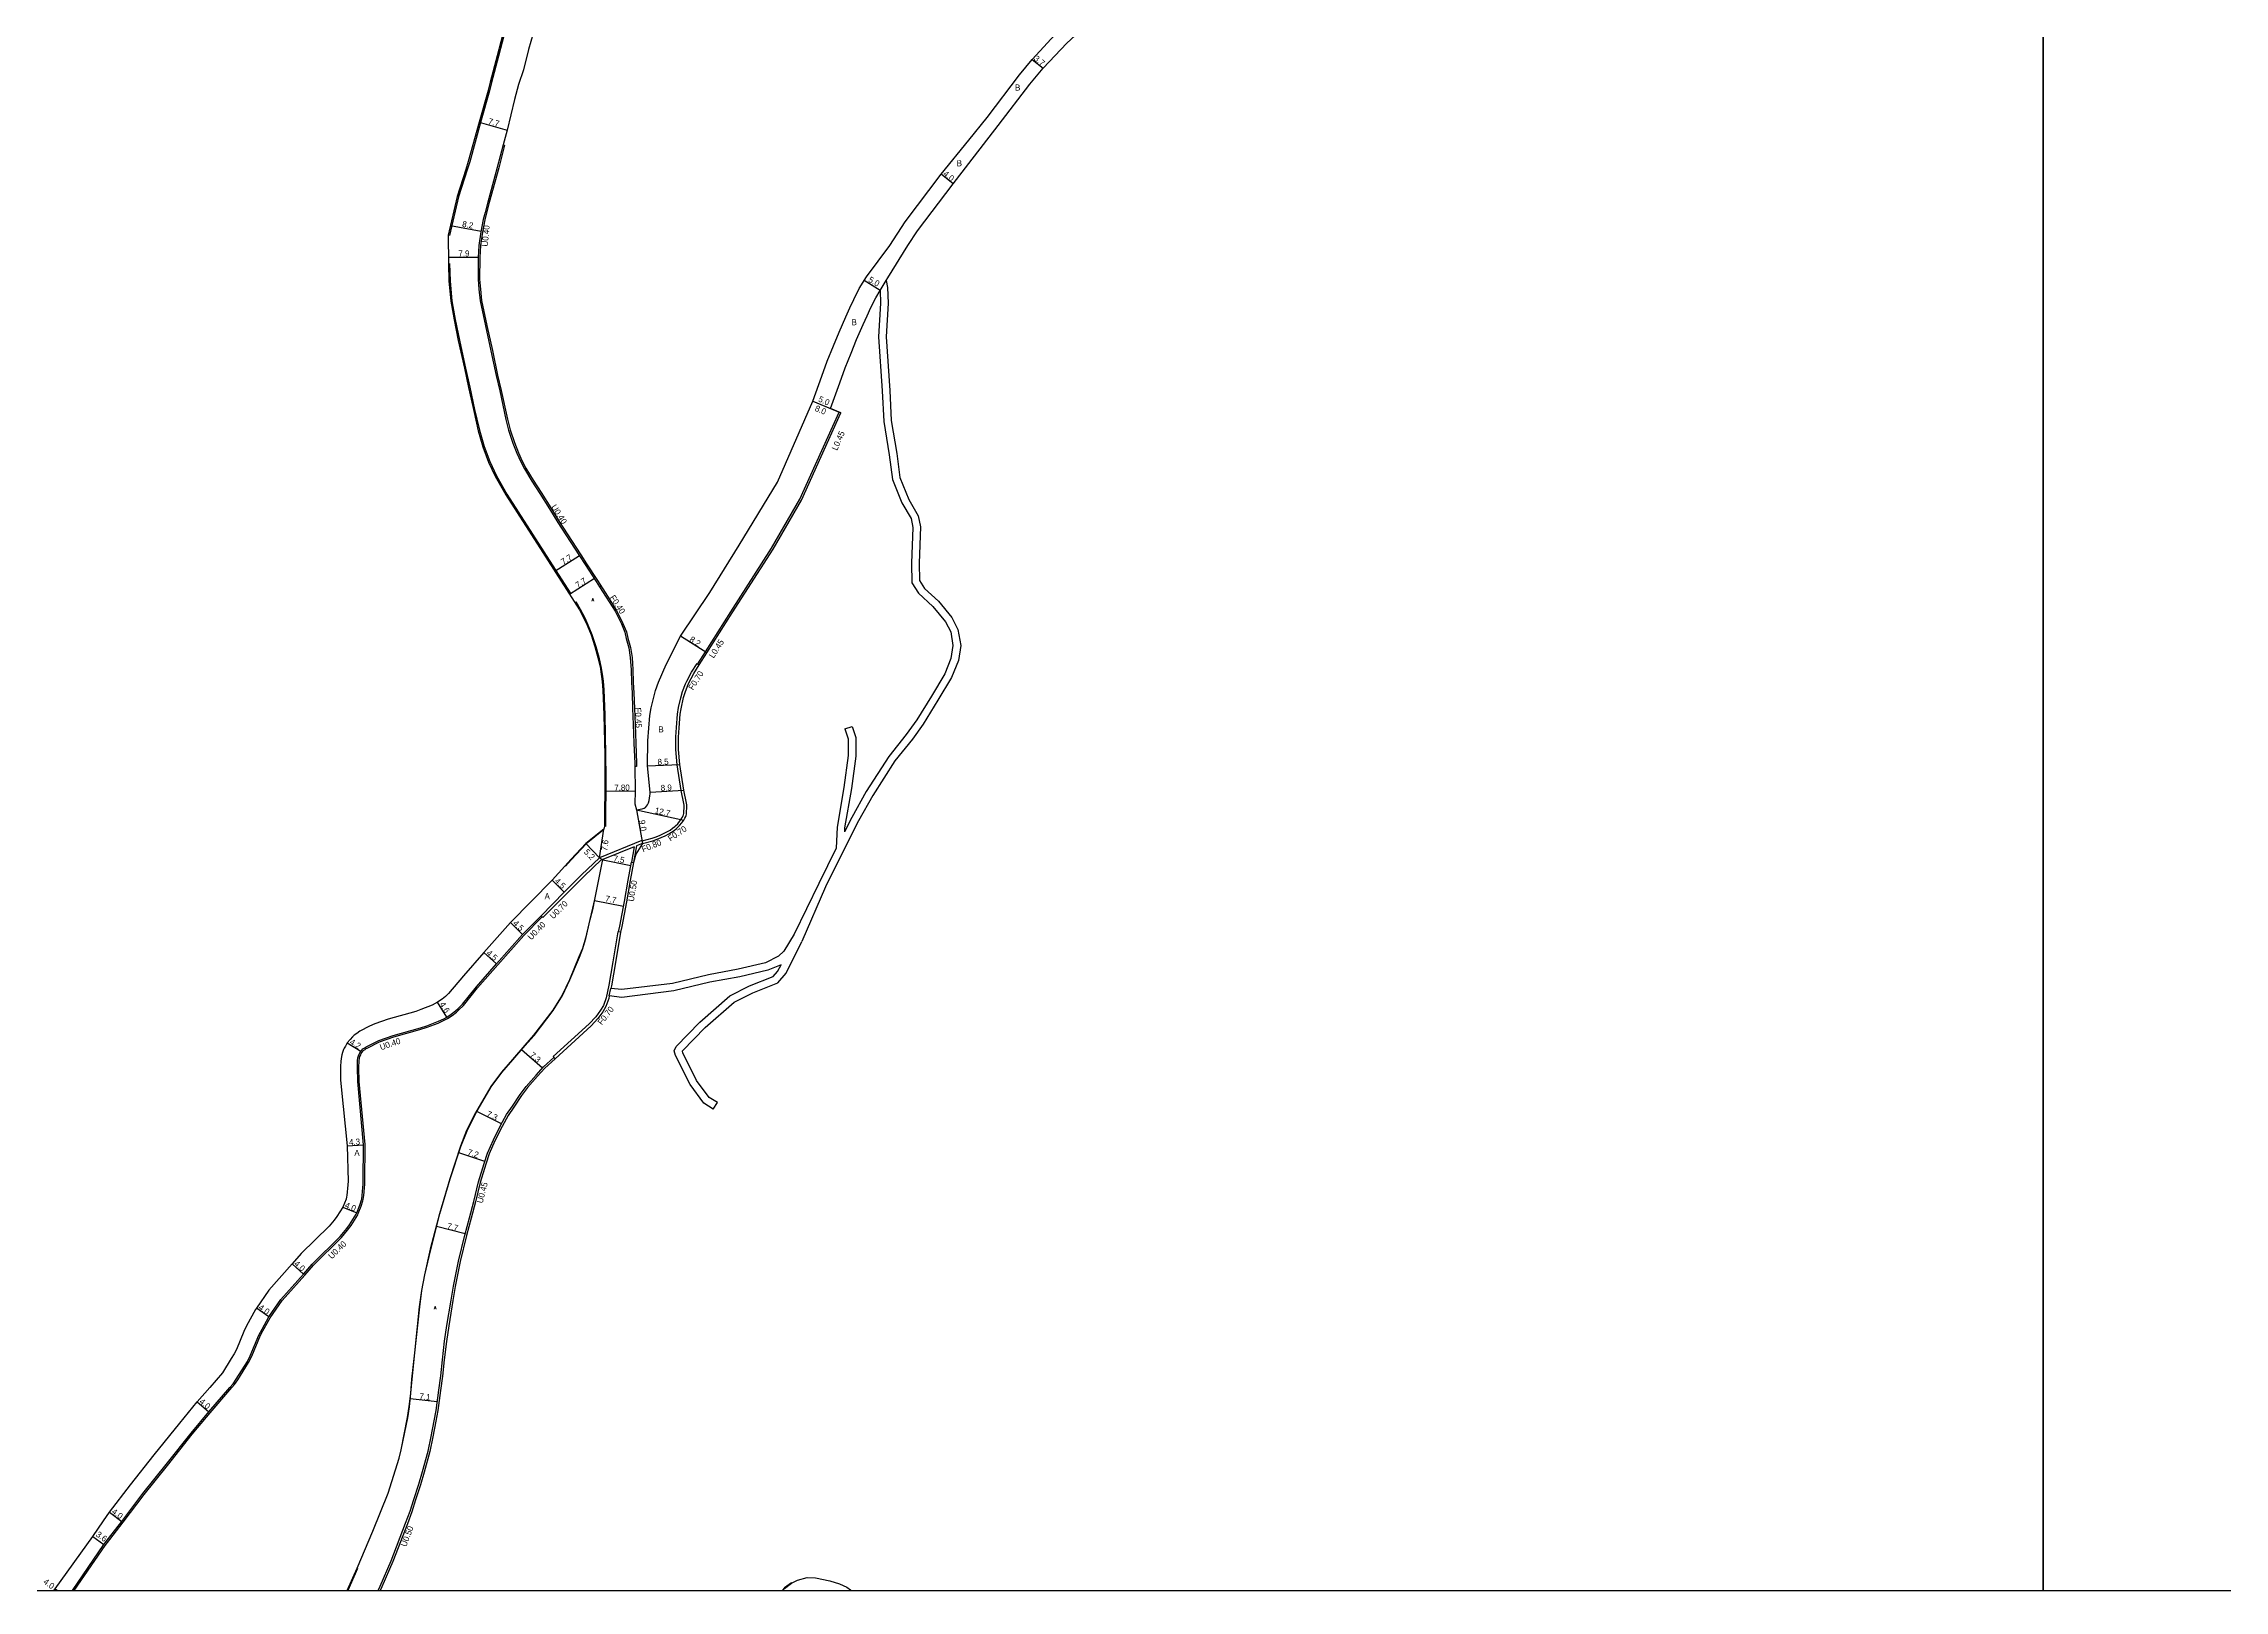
# Model space of a CAD drawing. Header units: metres. Extents: x -24000 to -20800, y -90000 to -87000.
# Drawn here: x -22925 to -22352, y -90000 to -89594 of the extents above; entities that cross this region are included whole.
import ezdxf

# ---------------------------------------------------------------- set-up
doc = ezdxf.new("R2010")
doc.units = ezdxf.units.M
doc.header["$LTSCALE"] = 2.5
for name, color, linetype in [('側溝・桝', 7, 'Continuous'), ('図郭', 7, 'Continuous'), ('幅員', 7, 'Continuous'), ('歩道・分離帯・安全施設', 7, 'Continuous'), ('舗装', 7, 'Continuous'), ('道路', 7, 'Continuous')]:
    doc.layers.add(name, color=color, linetype=linetype)
doc.styles.get("Standard").update_dxf_attribs({"font": ''})
doc.styles.add('YOKO_DECO', font='txt.shx', dxfattribs={"bigfont": 'extfont.shx'})
doc.styles.get('Standard').set_extended_font_data('@MS PGothic')

msp = doc.modelspace()

# ---------------------------------------------------------------- linework, layer by layer
at = {"layer": '側溝・桝'}
for points in [[(-22804.64, -89620.19), (-22806.16, -89626.14)], [(-22806.16, -89626.14), (-22808.69, -89635.23), (-22809.36, -89637.98), (-22809.85, -89639.82), (-22810.45, -89643.08), (-22810.98, -89646.64), (-22811.15, -89649.81), (-22811.22, -89655.5), (-22811.04, -89658.15), (-22810.69, -89661.21), (-22809.29, -89667.74), (-22807.85, -89674.37), (-22806.5, -89680.81), (-22805.54, -89684.85), (-22803.89, -89692.4), (-22803.19, -89695.2), (-22802.07, -89698.6), (-22801.01, -89701.26), (-22800, -89703.52), (-22799, -89705.34), (-22797.13, -89708.56), (-22795.01, -89711.82), (-22792.48, -89715.82), (-22790.27, -89719.41), (-22787.05, -89724.4), (-22784.58, -89728.2), (-22783.04, -89730.5), (-22780.18, -89734.91), (-22779.29, -89736.32), (-22778.95, -89736.09)], [(-22779.29, -89736.32), (-22777.59, -89739.01), (-22775.16, -89742.75), (-22773.56, -89746.1), (-22772.67, -89748.29), (-22772.3, -89749.95), (-22771.62, -89752.37), (-22771.22, -89754.92), (-22771.03, -89758.12), (-22770.89, -89761.48), (-22770.77, -89764.17), (-22770.6, -89768.29), (-22770.44, -89772.51), (-22770.25, -89777.42), (-22770.06, -89782.79), (-22770.04, -89783.57)], [(-22770.17, -89804.65), (-22778.42, -89808.01)], [(-22770.17, -89804.65), (-22770.91, -89808.65)], [(-22769.6, -89804.42), (-22770.4, -89808.74)], [(-22768.02, -89803.78), (-22768.24, -89803.86), (-22769.6, -89804.42)], [(-22773.77, -89827.08), (-22774.3, -89826.98), (-22773.97, -89825.45), (-22772.74, -89819.01), (-22771.74, -89813.42), (-22770.91, -89808.65), (-22770.4, -89808.74)], [(-22774.3, -89826.98), (-22774.48, -89826.95), (-22775.83, -89834.88), (-22776.89, -89841), (-22777.57, -89844.31), (-22778.28, -89846.3), (-22779.03, -89847.6), (-22780.3, -89849.27), (-22782.02, -89851.17), (-22791.48, -89859.77), (-22791.31, -89859.96)], [(-22776.73, -89843.82), (-22776.33, -89841.85)], [(-22837.45, -90000), (-22836.94, -89998.86), (-22834.08, -89992.24), (-22830.25, -89982.36), (-22829.1, -89979.23), (-22828.11, -89976.1), (-22826.75, -89972.11), (-22825.81, -89968.8), (-22824.34, -89963.44), (-22823.53, -89959.58), (-22822.75, -89955.44), (-22822.21, -89952.7), (-22821.55, -89947.41), (-22821.01, -89943.63), (-22820.6, -89939.39), (-22820.01, -89934.53), (-22819.4, -89930.4), (-22818.28, -89923.73), (-22817.7, -89920.09), (-22816.36, -89913.47), (-22814.7, -89906.65), (-22813.5, -89902.08), (-22812.33, -89897.8), (-22811.08, -89892.68), (-22809.61, -89887.88), (-22808.74, -89885.17), (-22807.19, -89881.66), (-22805.32, -89877.89), (-22803.71, -89874.99), (-22802.21, -89872.77), (-22800.18, -89869.74), (-22798.56, -89867.61), (-22795.99, -89864.62), (-22794.02, -89862.43), (-22791.31, -89859.96), (-22791, -89860.31)]]:
    msp.add_lwpolyline(points, dxfattribs=at)
at = {"layer": '側溝・桝', "flags": 128}
for points in [[(-22753.46, -89756.61), (-22751.45, -89753.44), (-22744.81, -89742.94), (-22734.1, -89726.2), (-22726.66, -89713.34), (-22716.31, -89690.48)], [(-22768.14, -89803.08), (-22765.48, -89802.37), (-22764.43, -89801.99), (-22763.38, -89801.57), (-22762.36, -89801.1), (-22761.46, -89800.63), (-22760.78, -89800.23), (-22760.12, -89799.78), (-22759.51, -89799.29), (-22759.36, -89799.16), (-22758.77, -89798.57), (-22758.25, -89797.95), (-22757.76, -89797.27), (-22757.73, -89797.22), (-22757.49, -89796.82), (-22757.3, -89796.42), (-22757.24, -89796.25), (-22757.17, -89795.91), (-22757.13, -89795.53), (-22757.11, -89795.32), (-22757.07, -89794.49), (-22757.09, -89793.68), (-22757.12, -89793.28), (-22757.82, -89789.89), (-22758.87, -89783.08), (-22759.21, -89779.1), (-22759.21, -89775.79), (-22759.12, -89773.3), (-22758.79, -89769.79), (-22758.52, -89768.08), (-22757.96, -89765.46), (-22757.5, -89763.87), (-22756.7, -89761.8), (-22756.39, -89761.12), (-22755.15, -89758.8), (-22753.67, -89756.47)], [(-22753.67, -89756.47), (-22753.46, -89756.61), (-22753.08, -89756.85)], [(-22768.16, -89802.97), (-22779.32, -89807.51)], [(-22768.14, -89803.08), (-22768.16, -89802.97)], [(-22794.17, -89823.24), (-22788.08, -89817.07), (-22783.55, -89812.49), (-22778.68, -89807.86)], [(-22865.84, -89928.38), (-22862.69, -89923.83), (-22856.77, -89917.14), (-22854.49, -89914.56), (-22847.12, -89907.31), (-22845.49, -89905.36), (-22844.59, -89904.12), (-22842.85, -89901.34), (-22842.71, -89901), (-22841.92, -89899.07), (-22841.46, -89897.62), (-22841.4, -89897.3), (-22841.24, -89896.29), (-22841.14, -89895.28), (-22841.07, -89894.27), (-22841.01, -89893.26), (-22840.98, -89892.65), (-22840.92, -89882.89), (-22842.45, -89866.27), (-22842.52, -89862.61), (-22842.49, -89860.9), (-22842.37, -89860.13), (-22842.24, -89859.71), (-22842.05, -89859.26), (-22841.92, -89858.95), (-22841.68, -89858.58), (-22841.48, -89858.3), (-22841.22, -89858.08), (-22840.92, -89857.87), (-22840.63, -89857.66), (-22840.38, -89857.51), (-22837.14, -89855.88), (-22833.38, -89854.59), (-22826.49, -89852.66), (-22824.59, -89852.05), (-22821.68, -89850.94), (-22819.92, -89850.12), (-22819.24, -89849.73), (-22818.04, -89848.93), (-22816.88, -89848.05), (-22816.25, -89847.5), (-22815.08, -89846.3), (-22811.34, -89841.73), (-22806.04, -89835.68), (-22799.23, -89827.93), (-22794.39, -89823.03)], [(-22794.17, -89823.24), (-22794.67, -89822.74)], [(-22875.93, -89946.69), (-22875.25, -89945.91), (-22874.35, -89944.64), (-22871.54, -89940.15), (-22870.65, -89938.46), (-22868.34, -89932.94), (-22867.76, -89931.78), (-22865.84, -89928.38)], [(-22917.33, -90000), (-22909.22, -89988.18), (-22908, -89986.61), (-22904.48, -89982.11), (-22898.98, -89974.82), (-22892.86, -89967.15), (-22886.3, -89958.97), (-22881.64, -89953.33), (-22875.93, -89946.69)]]:
    msp.add_lwpolyline(points, dxfattribs=at)
at = {"layer": '図郭'}
for points in [[(-23200, -90000), (-22400, -90000), (-22400, -89400), (-23200, -89400)], [(-22400, -90000), (-21600, -90000), (-21600, -89400), (-22400, -89400)]]:
    msp.add_lwpolyline(points, close=True, dxfattribs=at)
at = {"layer": '幅員', "flags": 128}
for points in [[(-22665.62, -89597.76), (-22662.71, -89600.05)], [(-22686.42, -89630.44), (-22689.55, -89627.95)], [(-22705.56, -89658.51), (-22709.81, -89655.88)], [(-22723.26, -89687.53), (-22715.89, -89690.65)], [(-22723.26, -89687.53), (-22718.65, -89689.48)], [(-22751.07, -89753.68), (-22758.01, -89749.32)], [(-22766.66, -89783.4), (-22758.17, -89782.99)], [(-22777.71, -89790.05), (-22769.92, -89789.95)], [(-22766.02, -89790.26), (-22757.13, -89789.76)], [(-22779.32, -89807.51), (-22778.21, -89799.99)], [(-22769.55, -89794.91), (-22757.14, -89797.6)], [(-22769.55, -89794.91), (-22768.02, -89803.78)], [(-22779.32, -89807.51), (-22782.9, -89803.73)], [(-22788.58, -89816.58), (-22791.78, -89813.42)], [(-22799.52, -89827.66), (-22802.72, -89824.49)], [(-22809.72, -89832.45), (-22806.34, -89835.42)], [(-22819.45, -89849.39), (-22821.88, -89845.48)], [(-22845.6, -89856.17), (-22842.01, -89858.35)], [(-22845.61, -89883.19), (-22841.32, -89882.91)], [(-22846.78, -89899.33), (-22843.08, -89900.84)], [(-22857.07, -89916.88), (-22860.07, -89914.23)], [(-22866.18, -89928.17), (-22869.47, -89925.89)], [(-22884.98, -89950.46), (-22881.94, -89953.07)], [(-22908.02, -89979.49), (-22904.8, -89981.86)], [(-22912.46, -89985.83), (-22909.55, -89987.95)], [(-22922.37, -89999.57), (-22921.76, -90000)]]:
    msp.add_lwpolyline(points, dxfattribs=at)
at = {"layer": '幅員'}
for points in [[(-22810.96, -89614.26), (-22803.55, -89616.32)], [(-22818.47, -89641.42), (-22810.42, -89642.9)], [(-22811.15, -89649.81), (-22819.03, -89649.82)], [(-22784.58, -89728.2), (-22791.02, -89732.32)], [(-22780.66, -89734.17), (-22787.17, -89738.33)], [(-22771.08, -89809.63), (-22778.45, -89808.15)], [(-22772.99, -89820.34), (-22780.58, -89818.82)], [(-22794.32, -89862.76), (-22799.8, -89857.98)], [(-22805.08, -89877.45), (-22811.58, -89874.22)], [(-22809.43, -89887.32), (-22816.3, -89885.08)], [(-22814.62, -89906.34), (-22822.1, -89904.41)], [(-22821.93, -89950.45), (-22829.02, -89949.64)]]:
    msp.add_lwpolyline(points, dxfattribs=at)
at = {"layer": '歩道・分離帯・安全施設'}
for points in [[(-22803.95, -89589.54), (-22805.88, -89596.94), (-22807.71, -89603.84), (-22808.2, -89606)], [(-22808.2, -89606), (-22810.61, -89614.35), (-22813.42, -89624.7)], [(-22813.42, -89624.7), (-22814.12, -89626.75), (-22816.36, -89633.84), (-22818.69, -89644.02)], [(-22818.7, -89651.36), (-22818.53, -89656.05), (-22818.09, -89661.21), (-22817.2, -89666.13), (-22816.09, -89671.54), (-22814.48, -89678.85), (-22813.38, -89683.87), (-22812.11, -89689.71), (-22810.84, -89695.22), (-22809.61, -89699.47), (-22808.15, -89703.44), (-22806.39, -89707.14), (-22803.66, -89711.97), (-22793.93, -89727.17), (-22786.86, -89738.2)], [(-22785.52, -89740.22), (-22784.36, -89742.24), (-22783.16, -89744.49), (-22782.34, -89746.29), (-22781.29, -89748.89), (-22780.27, -89751.97), (-22779.48, -89754.83), (-22778.93, -89757.23), (-22778.6, -89759.25), (-22778.35, -89761.16), (-22778.19, -89763.44), (-22777.95, -89769.98), (-22777.7, -89780.53), (-22777.63, -89786.19), (-22777.76, -89799.27)], [(-22780.65, -89818.46), (-22781.12, -89820.75), (-22781.87, -89823.73), (-22783.02, -89828.68), (-22783.81, -89831.34), (-22784.72, -89833.59), (-22787.21, -89839.56), (-22789.14, -89843.66), (-22791.59, -89847.6), (-22796.62, -89854.09), (-22798.91, -89856.74), (-22802.18, -89860.51), (-22805.06, -89863.81), (-22807.88, -89867.64), (-22811.92, -89874.53), (-22814.23, -89879.18), (-22815.87, -89883.32), (-22818.66, -89891.87), (-22821.38, -89901.06), (-22823.78, -89910.39), (-22825.33, -89917.07), (-22826.11, -89921.17), (-22826.69, -89925.48), (-22827.94, -89937.61), (-22828.69, -89944.5), (-22828.99, -89948.15), (-22829.4, -89951.72), (-22829.84, -89954.62), (-22831.55, -89963.04)], [(-22842.9, -89994.28), (-22845.47, -90000)], [(-22728.9, -89997.99), (-22730.71, -89999.34), (-22731.35, -90000)]]:
    msp.add_lwpolyline(points, dxfattribs=at)
at = {"layer": '歩道・分離帯・安全施設', "flags": 128}
msp.add_lwpolyline([(-22778.25, -89800.2), (-22782.8, -89803.84), (-22786.68, -89807.97), (-22788.26, -89809.73)], dxfattribs=at)
at = {"layer": '舗装', "flags": 128}
msp.add_lwpolyline([(-22705.56, -89658.51), (-22703.95, -89655.88)], dxfattribs=at)
at = {"layer": '道路'}
for points in [[(-22791.21, -89534.95), (-22791.57, -89537.5), (-22792.07, -89540.69), (-22792.76, -89544.05), (-22793.39, -89547.03), (-22794.1, -89549.91), (-22795.21, -89554.48), (-22796.99, -89561.4), (-22803.09, -89584.1), (-22804.3, -89589.45), (-22806.23, -89596.85), (-22808.06, -89603.74), (-22808.56, -89605.9)], [(-22794.93, -89584.65), (-22797.97, -89595.16), (-22799.29, -89600.51), (-22800.56, -89604.32), (-22801.61, -89608.31)], [(-22808.56, -89605.9), (-22810.96, -89614.26), (-22813.78, -89624.6)], [(-22801.61, -89608.31), (-22803.55, -89616.32), (-22804.64, -89620.19)], [(-22804.64, -89620.19), (-22804.23, -89620.29), (-22805.76, -89626.24)], [(-22813.78, -89624.6), (-22814.47, -89626.68), (-22816.71, -89633.76), (-22819.04, -89643.92), (-22819.02, -89651.37), (-22818.86, -89656.07), (-22818.41, -89661.26), (-22817.52, -89666.19), (-22816.41, -89671.6), (-22814.8, -89678.92), (-22813.7, -89683.93), (-22812.43, -89689.78), (-22811.15, -89695.31), (-22809.92, -89699.58), (-22808.45, -89703.57), (-22806.68, -89707.29), (-22803.94, -89712.14), (-22794.2, -89727.35), (-22784.58, -89742.36), (-22783.39, -89744.6), (-22782.57, -89746.39), (-22781.53, -89748.98), (-22780.51, -89752.04), (-22779.72, -89754.89), (-22779.17, -89757.28), (-22778.84, -89759.28), (-22778.6, -89761.18), (-22778.44, -89763.45), (-22778.2, -89769.99), (-22777.95, -89780.54), (-22777.88, -89786.19), (-22778.01, -89799.26), (-22778.21, -89799.99)], [(-22805.76, -89626.24), (-22808.28, -89635.33), (-22808.96, -89638.08), (-22809.44, -89639.91), (-22810.04, -89643.15), (-22810.57, -89646.69), (-22810.73, -89649.82), (-22810.8, -89655.49), (-22810.62, -89658.12), (-22810.28, -89661.15), (-22808.89, -89667.65), (-22807.44, -89674.28), (-22806.1, -89680.72), (-22805.14, -89684.76), (-22803.49, -89692.31), (-22802.79, -89695.08), (-22801.68, -89698.45), (-22800.62, -89701.1), (-22799.63, -89703.33), (-22798.64, -89705.13), (-22796.78, -89708.34), (-22794.66, -89711.59), (-22792.12, -89715.6), (-22789.92, -89719.19), (-22786.7, -89724.17), (-22784.23, -89727.97), (-22782.69, -89730.28), (-22779.83, -89734.69), (-22777.24, -89738.79), (-22774.8, -89742.55), (-22773.18, -89745.93), (-22772.23, -89748.19), (-22771.86, -89749.84), (-22771.18, -89752.27), (-22770.77, -89754.87), (-22770.58, -89758.1), (-22770.44, -89761.46), (-22770.32, -89764.15), (-22770.15, -89768.28), (-22769.98, -89772.49), (-22769.79, -89777.4), (-22769.6, -89782.78), (-22769.58, -89783.56), (-22770.04, -89783.57), (-22769.9, -89790.05), (-22769.99, -89793.39), (-22769.55, -89794.91)], [(-22768.02, -89803.78), (-22769.72, -89806.54), (-22770.4, -89808.74), (-22771.21, -89813.51), (-22772.21, -89819.11), (-22773.45, -89825.56), (-22773.77, -89827.08), (-22775.12, -89835.01), (-22776.18, -89841.13), (-22776.33, -89841.85)], [(-22845.63, -90000), (-22843.02, -89994.19), (-22838.85, -89984.44), (-22834.87, -89974.44), (-22831.92, -89965.24), (-22831.41, -89963.07), (-22829.7, -89954.65), (-22829.26, -89951.74), (-22828.85, -89948.17), (-22828.55, -89944.51), (-22827.81, -89937.62), (-22826.56, -89925.49), (-22825.98, -89921.19), (-22825.19, -89917.1), (-22823.65, -89910.42), (-22821.25, -89901.09), (-22818.53, -89891.91), (-22815.74, -89883.37), (-22814.11, -89879.24), (-22811.8, -89874.59), (-22807.76, -89867.72), (-22804.96, -89863.9), (-22802.08, -89860.6), (-22798.8, -89856.84), (-22796.51, -89854.18), (-22791.48, -89847.68), (-22789.02, -89843.73), (-22787.09, -89839.62), (-22784.59, -89833.65), (-22783.68, -89831.38), (-22782.88, -89828.72), (-22781.74, -89823.76), (-22780.98, -89820.78), (-22780.52, -89818.49), (-22778.42, -89808.01)], [(-22776.73, -89843.82), (-22776.87, -89844.51), (-22777.63, -89846.62), (-22778.42, -89847.99), (-22779.74, -89849.71), (-22781.51, -89851.68), (-22791, -89860.31), (-22793.69, -89862.76), (-22795.64, -89864.93), (-22798.19, -89867.9), (-22799.8, -89870.01), (-22801.82, -89873.03), (-22803.31, -89875.24), (-22804.91, -89878.11), (-22806.77, -89881.86), (-22808.31, -89885.33), (-22809.16, -89888.02), (-22810.63, -89892.8), (-22811.88, -89897.92), (-22813.05, -89902.2), (-22814.25, -89906.76), (-22815.91, -89913.57), (-22817.24, -89920.18), (-22817.82, -89923.81), (-22818.94, -89930.47), (-22819.55, -89934.59), (-22820.14, -89939.44), (-22820.55, -89943.69), (-22821.09, -89947.47), (-22821.75, -89952.78), (-22822.3, -89955.53), (-22823.07, -89959.67), (-22823.89, -89963.55), (-22825.36, -89968.92), (-22826.3, -89972.26), (-22827.65, -89976.25), (-22828.64, -89979.38), (-22829.8, -89982.53), (-22833.63, -89992.43), (-22836.5, -89999.06), (-22836.92, -90000)], [(-22731.17, -90000), (-22730.66, -89999.47), (-22728.85, -89998.12), (-22727.27, -89997.32), (-22724.72, -89996.65), (-22722.54, -89996.69), (-22718.78, -89997.51), (-22716.21, -89998.27), (-22714.34, -89999.15), (-22713.34, -89999.87), (-22713.2, -90000)]]:
    msp.add_lwpolyline(points, dxfattribs=at)
at = {"layer": '道路', "flags": 128}
for points in [[(-22682.28, -89625.1), (-22674.56, -89615.12), (-22666.28, -89604.24), (-22662.71, -89600.05), (-22656.48, -89593.47), (-22653.23, -89590.44), (-22651.47, -89589.08), (-22650.22, -89588.19), (-22648.48, -89587.07), (-22634.74, -89579.05)], [(-22682.28, -89619.02), (-22677.44, -89613.07), (-22668.92, -89601.81), (-22665.62, -89597.76), (-22658.58, -89590.18)], [(-22703.05, -89646.7), (-22698.99, -89640.47), (-22689.55, -89627.95), (-22682.28, -89619.02)], [(-22698.28, -89646.7), (-22695.74, -89642.81), (-22686.42, -89630.44), (-22682.28, -89625.1)], [(-22769.55, -89794.91), (-22768.13, -89794.7), (-22767.83, -89794.6), (-22767.54, -89794.47), (-22767.27, -89794.31), (-22767.23, -89794.27), (-22766.94, -89793.97), (-22766.71, -89793.63), (-22766.52, -89793.26), (-22766.43, -89793.05), (-22766.25, -89792.48), (-22766.14, -89791.89), (-22766.07, -89791.28), (-22766.03, -89790.68), (-22766.02, -89790.26), (-22766.66, -89783.4), (-22766.62, -89776.84), (-22766.07, -89770.16), (-22765.74, -89768.12), (-22764.59, -89763.57), (-22763.83, -89761.4), (-22761.77, -89756.71), (-22758.01, -89749.32), (-22750.31, -89737.82), (-22742.58, -89725.36), (-22732.51, -89708.85), (-22723.26, -89687.53), (-22720.89, -89681.03), (-22719.47, -89677.05), (-22717.83, -89673.04), (-22716.35, -89669.4), (-22714.58, -89665.39), (-22713.53, -89663.04), (-22712.52, -89660.81), (-22711.12, -89657.99), (-22709.18, -89654.86), (-22703.05, -89646.7)], [(-22703.95, -89655.88), (-22703.52, -89655.19), (-22698.28, -89646.7)], [(-22703.95, -89655.88), (-22703.6, -89657.71), (-22703.48, -89661.82), (-22703.98, -89670.62), (-22703.03, -89684.72), (-22702.63, -89692.65), (-22701.21, -89701.32), (-22700.37, -89707.64), (-22698.04, -89713.38), (-22695.56, -89717.65), (-22694.99, -89720.59), (-22695.34, -89730.13), (-22695.22, -89734.68), (-22693.9, -89736.74), (-22690.24, -89740.14), (-22686.72, -89744.42), (-22685.12, -89747.51), (-22684.41, -89751.77), (-22685.02, -89755.73), (-22686.82, -89760.13), (-22690.4, -89766.12), (-22694.27, -89772.41), (-22697.1, -89776.36), (-22701.7, -89782.06), (-22707.51, -89791.13), (-22711.24, -89797.86), (-22714.82, -89804.89), (-22719.9, -89815.13), (-22726.18, -89829.49)], [(-22768.02, -89803.78), (-22765.27, -89803.03), (-22764.19, -89802.64), (-22763.11, -89802.21), (-22762.06, -89801.73), (-22761.12, -89801.24), (-22760.4, -89800.82), (-22759.71, -89800.35), (-22759.05, -89799.83), (-22758.87, -89799.67), (-22758.26, -89799.05), (-22757.69, -89798.38), (-22757.19, -89797.67), (-22757.14, -89797.6), (-22756.87, -89797.15), (-22756.66, -89796.69), (-22756.57, -89796.45), (-22756.48, -89796.03), (-22756.43, -89795.6), (-22756.41, -89795.36), (-22756.37, -89794.5), (-22756.39, -89793.64), (-22756.43, -89793.18), (-22757.13, -89789.76), (-22758.17, -89782.99), (-22758.51, -89779.07), (-22758.51, -89775.8), (-22758.42, -89773.35), (-22758.08, -89769.77), (-22757.88, -89768.4), (-22757.22, -89765.39), (-22756.83, -89764.07), (-22755.93, -89761.75), (-22754.55, -89759.15), (-22753.08, -89756.85), (-22751.07, -89753.68), (-22744.43, -89743.18), (-22733.72, -89726.43), (-22726.26, -89713.56), (-22715.89, -89690.65), (-22718.65, -89689.48), (-22716.19, -89682.72), (-22714.8, -89678.84), (-22713.2, -89674.93), (-22711.75, -89671.36), (-22710.01, -89667.41), (-22708.97, -89665.1), (-22708, -89662.96), (-22706.74, -89660.42), (-22705.56, -89658.51)], [(-22705.56, -89658.51), (-22705.48, -89661.79), (-22705.98, -89670.63), (-22705.03, -89684.84), (-22704.63, -89692.87), (-22703.19, -89701.62), (-22702.31, -89708.15), (-22699.84, -89714.26), (-22697.46, -89718.36), (-22696.99, -89720.75), (-22697.34, -89730.12), (-22697.2, -89735.29), (-22695.45, -89738.04), (-22691.7, -89741.51), (-22688.4, -89745.53), (-22687.04, -89748.15), (-22686.43, -89751.78), (-22686.96, -89755.2), (-22688.61, -89759.23), (-22692.1, -89765.08), (-22695.94, -89771.31), (-22698.69, -89775.15), (-22703.33, -89780.89), (-22709.23, -89790.1), (-22713.01, -89796.93), (-22714.95, -89800.73)], [(-22714.83, -89773.62), (-22713.96, -89776.27), (-22713.99, -89780.67), (-22715.07, -89789.03), (-22716.9, -89799.44), (-22717.09, -89804.96)], [(-22712.93, -89772.99), (-22711.96, -89775.95), (-22711.99, -89780.8), (-22713.09, -89789.33), (-22714.91, -89799.65), (-22714.95, -89800.73)], [(-22714.83, -89773.62), (-22712.93, -89772.99)], [(-22778.21, -89799.99), (-22782.9, -89803.73), (-22786.79, -89807.87), (-22791.78, -89813.42), (-22802.72, -89824.49), (-22809.72, -89832.45), (-22815.08, -89838.56), (-22818.96, -89843.2), (-22819.76, -89843.98), (-22820.63, -89844.68), (-22821.88, -89845.48), (-22823.24, -89846.21), (-22826.22, -89847.41), (-22827.54, -89847.87), (-22834.84, -89849.91), (-22838.32, -89851.11), (-22839.75, -89851.74), (-22842.24, -89853.11), (-22843.08, -89853.67), (-22843.76, -89854.17), (-22844.19, -89854.54), (-22844.85, -89855.27), (-22845.6, -89856.17), (-22846.09, -89857.01), (-22846.4, -89857.58), (-22846.54, -89857.91), (-22846.83, -89858.7), (-22846.97, -89859.28), (-22847.19, -89860.29), (-22847.29, -89861.09), (-22847.38, -89862.3), (-22847.35, -89865.9), (-22847.23, -89867.68), (-22845.61, -89883.19), (-22845.38, -89892.46), (-22845.43, -89893.42), (-22845.49, -89894.38), (-22845.58, -89895.33), (-22845.72, -89896.28), (-22845.79, -89896.63), (-22845.91, -89897.21), (-22846.78, -89899.33), (-22848.31, -89901.78), (-22849.03, -89902.73), (-22850.36, -89904.32), (-22857.69, -89911.53), (-22860.07, -89914.23), (-22866.16, -89921.11), (-22869.47, -89925.89), (-22869.66, -89926.2), (-22872.09, -89930.5), (-22872.73, -89932.02), (-22874.68, -89936.69), (-22875.28, -89937.84), (-22876.08, -89939.12), (-22878.38, -89942.8), (-22881.73, -89946.69)], [(-22717.09, -89804.96), (-22721.71, -89814.29), (-22728.19, -89827.57), (-22730.87, -89832.05), (-22732.25, -89833.41), (-22735.68, -89835.15), (-22742.88, -89836.83), (-22750.71, -89838.25), (-22760.1, -89840.53), (-22773.48, -89842.17), (-22776.33, -89841.85)], [(-22866.18, -89928.17), (-22863, -89923.58), (-22857.07, -89916.88), (-22854.78, -89914.28), (-22847.42, -89907.04), (-22845.66, -89904.94), (-22844.98, -89904), (-22843.21, -89901.16), (-22843.08, -89900.84), (-22842.24, -89898.8), (-22841.82, -89897.38), (-22841.79, -89897.23), (-22841.64, -89896.24), (-22841.54, -89895.24), (-22841.47, -89894.24), (-22841.41, -89893.24), (-22841.38, -89892.63), (-22841.32, -89882.91), (-22842.85, -89866.29), (-22842.92, -89862.61), (-22842.89, -89860.88), (-22842.79, -89860.12), (-22842.77, -89860.07), (-22842.61, -89859.57), (-22842.42, -89859.11), (-22842.28, -89858.76), (-22842.01, -89858.35), (-22841.77, -89858.03), (-22841.47, -89857.76), (-22841.14, -89857.54), (-22840.85, -89857.33), (-22840.58, -89857.16), (-22837.29, -89855.51), (-22833.5, -89854.21), (-22826.37, -89852.22), (-22824.69, -89851.66), (-22821.57, -89850.47), (-22820.18, -89849.8), (-22819.45, -89849.39), (-22818.27, -89848.61), (-22817.14, -89847.74), (-22816.42, -89847.12), (-22815.33, -89845.98), (-22811.65, -89841.47), (-22806.34, -89835.42), (-22799.52, -89827.66), (-22794.67, -89822.74), (-22788.58, -89816.58), (-22784.04, -89811.99), (-22779.32, -89807.51), (-22778.68, -89807.86), (-22778.42, -89808.01)], [(-22748.33, -89871.86), (-22750.48, -89870.47), (-22753.81, -89866.04), (-22757.43, -89858.73), (-22757.53, -89858.37), (-22757.46, -89858.23), (-22751.54, -89852.12), (-22743.93, -89845.49), (-22739.05, -89843.02), (-22732.47, -89840.42), (-22730.25, -89837.85), (-22726.18, -89829.49)], [(-22731.62, -89835.69), (-22735.08, -89837.07), (-22742.47, -89838.79), (-22750.29, -89840.21), (-22759.75, -89842.51), (-22773.47, -89844.19), (-22776.73, -89843.82)], [(-22749.41, -89873.54), (-22751.86, -89871.96), (-22755.52, -89867.09), (-22759.31, -89859.44), (-22759.65, -89858.21), (-22759.15, -89857.09), (-22752.91, -89850.67), (-22745.05, -89843.81), (-22739.87, -89841.2), (-22733.66, -89838.74), (-22732.52, -89837.42), (-22731.62, -89835.69)], [(-22749.41, -89873.54), (-22748.33, -89871.86)], [(-22876.46, -89946.69), (-22875.6, -89945.7), (-22874.75, -89944.54), (-22871.81, -89939.83), (-22871.06, -89938.39), (-22868.79, -89932.98), (-22867.97, -89931.33), (-22866.18, -89928.17)], [(-22922.68, -90000), (-22922.37, -89999.57), (-22912.46, -89985.83), (-22909.6, -89981.75), (-22908.02, -89979.49), (-22902.58, -89972.3), (-22896.31, -89964.41), (-22889.61, -89956.06), (-22884.98, -89950.46), (-22881.73, -89946.69)], [(-22917.81, -90000), (-22909.55, -89987.95), (-22908.31, -89986.36), (-22904.8, -89981.86), (-22899.3, -89974.58), (-22893.18, -89966.9), (-22886.61, -89958.71), (-22881.94, -89953.07), (-22876.46, -89946.69)]]:
    msp.add_lwpolyline(points, dxfattribs=at)

# ---------------------------------------------------------------- texts
at = {"layer": '側溝・桝'}
for s, rotation, p in [('U0.40', 84.74265, (-22808.67, -89646.98)), ('L0.45', 66.39042, (-22716.89, -89700.66)), ('U0.40', 302.72376, (-22792.1, -89715.36)), ('F0.40', 303, (-22776.69, -89739.15)), ('L0.45', 57.67086, (-22749.3, -89755.23)), ('F0.70', 57.559, (-22754.74, -89763.61)), ('F0.45', 272, (-22769.98, -89768.08)), ('F0.70', 33.60885, (-22760.68, -89803.29)), ('F0.80', 22, (-22767.84, -89806.11)), ('U0.50', 80, (-22770.32, -89819.11)), ('U0.70', 45.33909, (-22791.43, -89823.73)), ('U0.40', 45.33909, (-22797.24, -89829.25)), ('F0.70', 52, (-22778.7, -89851.59)), ('U0.40', 19.0145, (-22836.71, -89858.11)), ('U0.45', 75.83536, (-22810.02, -89898.41)), ('U0.40', 44.52419, (-22849.63, -89913.07)), ('U0.50', 69, (-22830.12, -89988.68))]:
    msp.add_text(s, height=1.6, rotation=rotation, dxfattribs=at).set_placement(p)
at = {"layer": '幅員'}
for s, rotation, p in [('3.7', 321.79729, (-22665.36, -89597.84)), ('7.7', 344, (-22808.69, -89614.7)), ('4.0', 321.52783, (-22689.18, -89628.12)), ('8.2', 350, (-22815.48, -89641.73)), ('5.0', 330.20428, (-22708.83, -89656.11)), ('8.0', 336.9916, (-22722.86, -89690.03)), ('5.0', 336.9916, (-22721.96, -89687.61)), ('7.7', 33, (-22788.78, -89730.61)), ('7.7', 33, (-22784.99, -89736.74)), ('8.2', 327.86998, (-22755.84, -89750.57)), ('8.5', 2.75077, (-22764.02, -89783.17)), ('7.80', 0.70481, (-22775.42, -89789.92)), ('8.9', 3.17593, (-22763.18, -89790)), ('12.7', 347.78024, (-22764.89, -89795.82)), ('9.0', 279.79957, (-22768.96, -89797.75)), ('5.2', 313.50229, (-22783.52, -89806.12)), ('7.6', 81.65344, (-22777.34, -89805.81)), ('7.5', 349, (-22775.78, -89808.42)), ('4.5', 315.32894, (-22791.24, -89813.8)), ('7.7', 349, (-22777.91, -89818.98)), ('4.5', 315.3653, (-22802.19, -89824.88)), ('4.5', 318.71946, (-22809.17, -89832.81)), ('4.6', 301.8092, (-22821.42, -89846.02)), ('4.2', 328.81432, (-22845.12, -89856.35)), ('7.3', 319, (-22797.81, -89859.59)), ('7.3', 334, (-22809.18, -89875.36)), ('4.3', 3.75788, (-22845.07, -89883.05)), ('7.2', 342, (-22814.13, -89885.53)), ('4.0', 337.75733, (-22846.37, -89899.39)), ('7.7', 346, (-22819.49, -89904.96)), ('4.0', 318.52948, (-22859.71, -89914.42)), ('4.0', 325.28164, (-22869.08, -89926.03)), ('7.1', 353, (-22826.72, -89949.74)), ('4.0', 319.30306, (-22884.61, -89950.65)), ('4.0', 323.69694, (-22907.64, -89979.65)), ('3.6', 323.92775, (-22911.78, -89985.64)), ('4.0', 324.21861, (-22925.61, -89998.07))]:
    msp.add_text(s, height=1.6, rotation=rotation, dxfattribs=at).set_placement(p)
msp.add_text('7.9', height=1.6, dxfattribs=at).set_placement((-22816.39, -89649.54))
at = {"layer": '舗装'}
for s, p in [('B', (-22670.13, -89605.95)), ('B', (-22685.46, -89625.84)), ('B', (-22713.07, -89667.61)), ('B', (-22763.84, -89774.59)), ('A', (-22793.75, -89818.42)), ('A', (-22843.73, -89885.86))]:
    msp.add_text(s, height=1.6, dxfattribs=at).set_placement(p)
at = {"layer": '舗装', "style": 'YOKO_DECO'}
for p in [(-22781.33, -89740.06, 1108.24), (-22822.77, -89926.11, 1121.84)]:
    msp.add_text('A', height=0.75, dxfattribs=at).set_placement(p)

doc.saveas('drawing.dxf')
